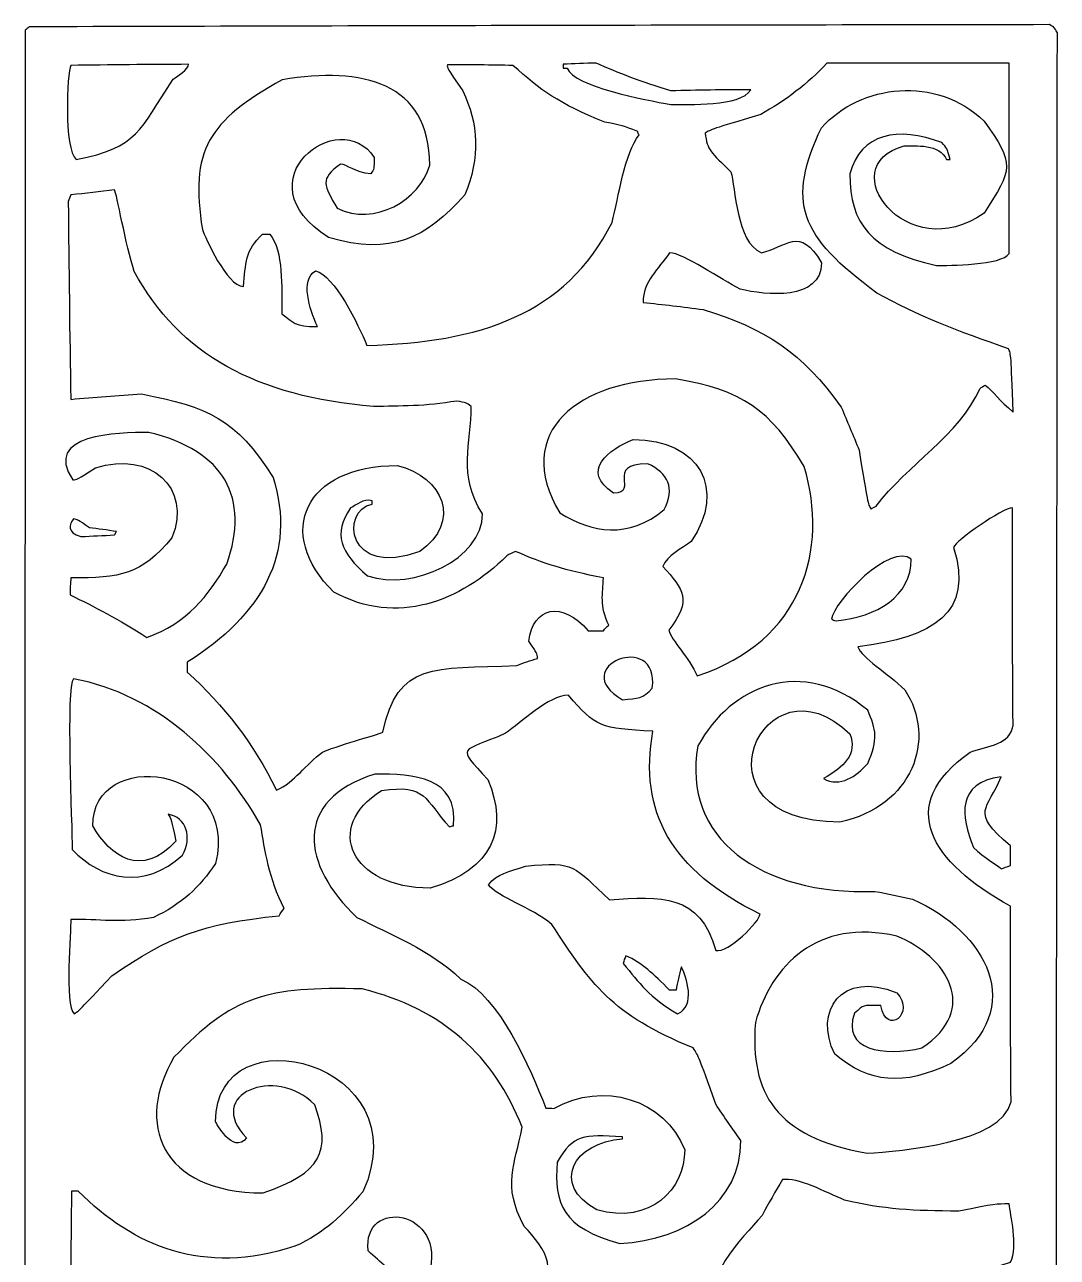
# Model space of a CAD drawing. Header units: centimetres. Extents: x 9.1 to 16.2, y -9 to 9.
# Drawn here: x 9.14 to 16.17, y 0.61 to 9 of the extents above; entities that cross this region are included whole.
import ezdxf

# ---------------------------------------------------------------- set-up
doc = ezdxf.new("R2010")
doc.units = ezdxf.units.CM
doc.header["$MEASUREMENT"] = 0
doc.layers.add('layer 1', color=7, linetype='Continuous')

msp = doc.modelspace()

# ---------------------------------------------------------------- linework, layer by layer
at = {"layer": 'layer 1', "color": 250, "lineweight": 30}
for points, knots in [([(13.34675, -9.00021), (11.95674, -8.9927), (10.56673, -8.9852), (9.17672, -8.98145), (9.17672, -8.98145), (9.16322, -8.97394), (9.14973, -8.96644), (9.14073, -8.96269), (9.14073, -8.96269), (9.14073, -2.98613), (9.14073, 2.99044), (9.14523, 8.96325), (9.14523, 8.96325), (9.15423, 8.97075), (9.16322, 8.97826), (9.17222, 8.98576), (9.17222, 8.98576), (11.48441, 8.99326), (13.80109, 8.99702), (16.11778, 9.00077), (16.11778, 9.00077), (16.14927, 8.98576), (16.14927, 8.98576), (16.17176, 8.94449), (16.17176, 8.94449), (16.16726, 2.97543), (16.16276, -2.99363), (16.16276, -8.96644), (16.16276, -8.96644), (16.15377, -8.97394), (16.14477, -8.98145), (16.13577, -8.98895), (16.13577, -8.98895), (15.2046, -8.9927), (14.27343, -8.99645), (13.34675, -9.00021)], [0, 0, 0, 0, 0.1, 0.1, 0.1, 0.1, 0.2, 0.2, 0.2, 0.2, 0.3, 0.3, 0.3, 0.3, 0.4, 0.4, 0.4, 0.4, 0.5, 0.5, 0.5, 0.5, 0.6, 0.6, 0.6, 0.6, 0.7, 0.7, 0.7, 0.7, 0.8, 0.8, 0.8, 0.8, 1, 1, 1, 1]), ([(9.49161, 8.08158), (9.40614, 8.15287), (9.42863, 8.67812), (9.45562, 8.72314), (9.45562, 8.72314), (9.72103, 8.72689), (9.98643, 8.73064), (10.25634, 8.73064), (10.25634, 8.73064), (10.25634, 8.69687), (10.17987, 8.65185), (10.15288, 8.62934), (10.15288, 8.62934), (9.91896, 8.28043), (9.91896, 8.16787), (9.49161, 8.08158)], [0, 0, 0, 0, 0.2, 0.2, 0.2, 0.2, 0.4, 0.4, 0.4, 0.4, 0.6, 0.6, 0.6, 0.6, 1, 1, 1, 1]), ([(13.54019, 8.45676), (13.36475, 8.49053), (12.88342, 8.57682), (12.83393, 8.70438), (12.83393, 8.70438), (12.82494, 8.70438), (12.81594, 8.70438), (12.80694, 8.70438), (12.80694, 8.70438), (12.80694, 8.71563), (12.80694, 8.72314), (12.80694, 8.73064), (12.80694, 8.73064), (12.87892, 8.73439), (12.95539, 8.73814), (13.03186, 8.73814), (13.03186, 8.73814), (13.18031, 8.67436), (13.34226, 8.60683), (13.54019, 8.55056), (13.54019, 8.55056), (13.72012, 8.55431), (13.90006, 8.55806), (14.08449, 8.55806), (14.08449, 8.55806), (14.01252, 8.438), (13.65715, 8.46051), (13.54019, 8.45676)], [0, 0, 0, 0, 0.125, 0.125, 0.125, 0.125, 0.25, 0.25, 0.25, 0.25, 0.375, 0.375, 0.375, 0.375, 0.5, 0.5, 0.5, 0.5, 0.625, 0.625, 0.625, 0.625, 0.75, 0.75, 0.75, 0.75, 1, 1, 1, 1]), ([(14.90321, 5.70296), (14.88072, 5.74048), (14.88072, 5.74048), (14.82224, 6.1044), (14.82224, 6.1044), (14.78175, 6.20195), (14.74126, 6.2995), (14.70078, 6.39704), (14.70078, 6.39704), (14.43537, 6.76471), (14.17896, 6.9373), (13.76061, 7.0611), (13.76061, 7.0611), (13.62116, 7.07986), (13.48621, 7.09487), (13.35125, 7.10988), (13.35125, 7.10988), (13.35125, 7.25244), (13.45472, 7.33498), (13.53119, 7.44754), (13.53119, 7.44754), (13.62566, 7.44754), (13.88207, 7.2637), (14.01252, 7.19992), (14.01252, 7.19992), (14.18346, 7.15865), (14.56583, 7.11738), (14.56583, 7.38), (14.56583, 7.38), (14.41738, 7.63888), (14.32291, 7.4813), (14.15647, 7.44754), (14.15647, 7.44754), (13.98553, 7.51882), (13.98103, 7.894), (13.94954, 7.99905), (13.94954, 7.99905), (13.81459, 8.13036), (13.7876, 8.14536), (13.7741, 8.26167), (13.7741, 8.26167), (13.81459, 8.28793), (13.81459, 8.28793), (14.15197, 8.38923), (14.15197, 8.38923), (14.31391, 8.47927), (14.48036, 8.60308), (14.60181, 8.73814), (14.60181, 8.73814), (15.01567, 8.73814), (15.42952, 8.73814), (15.84338, 8.73814), (15.84338, 8.73814), (15.84338, 8.30669), (15.84338, 7.87524), (15.84338, 7.44378), (15.84338, 7.44378), (15.79389, 7.36125), (15.42952, 7.36125), (15.34855, 7.36125), (15.34855, 7.36125), (14.89871, 7.45879), (14.75926, 7.65013), (14.75926, 7.98404), (14.75926, 7.98404), (14.83123, 8.26167), (15.08764, 8.31044), (15.38454, 8.19789), (15.38454, 8.19789), (15.42053, 8.16037), (15.42053, 8.16037), (15.44302, 8.08158), (15.44302, 8.08158), (15.43402, 8.08158), (15.42502, 8.08158), (15.41603, 8.08158), (15.41603, 8.08158), (15.37554, 8.19039), (15.2001, 8.17538), (15.12813, 8.17538), (15.12813, 8.17538), (14.6288, 8.03656), (15.15062, 7.34624), (15.67244, 7.71766), (15.67244, 7.71766), (15.87037, 8.0178), (15.88386, 8.05157), (15.67244, 8.34421), (15.67244, 8.34421), (15.34855, 8.65936), (14.83123, 8.59558), (14.56583, 8.29919), (14.56583, 8.29919), (14.32741, 7.79645), (14.41288, 7.56009), (14.94369, 7.17366), (14.94369, 7.17366), (15.2181, 7.01983), (15.497, 6.91103), (15.83888, 6.79473), (15.83888, 6.79473), (15.85687, 6.75721), (15.85687, 6.75721), (15.87037, 6.36328), (15.87037, 6.36328), (15.7804, 6.43831), (15.73541, 6.50209), (15.68143, 6.54711), (15.68143, 6.54711), (15.66794, 6.53961), (15.65444, 6.5321), (15.64545, 6.5246), (15.64545, 6.5246), (15.506, 6.2057), (15.14612, 6.00311), (14.93919, 5.72172), (14.93919, 5.72172), (14.9257, 5.71797), (14.9122, 5.71047), (14.90321, 5.70296)], [0, 0, 0, 0, 0.0322581, 0.0322581, 0.0322581, 0.0322581, 0.0645161, 0.0645161, 0.0645161, 0.0645161, 0.0967742, 0.0967742, 0.0967742, 0.0967742, 0.1290323, 0.1290323, 0.1290323, 0.1290323, 0.1612903, 0.1612903, 0.1612903, 0.1612903, 0.1935484, 0.1935484, 0.1935484, 0.1935484, 0.2258065, 0.2258065, 0.2258065, 0.2258065, 0.2580645, 0.2580645, 0.2580645, 0.2580645, 0.2903226, 0.2903226, 0.2903226, 0.2903226, 0.3225806, 0.3225806, 0.3225806, 0.3225806, 0.3548387, 0.3548387, 0.3548387, 0.3548387, 0.3870968, 0.3870968, 0.3870968, 0.3870968, 0.4193548, 0.4193548, 0.4193548, 0.4193548, 0.4516129, 0.4516129, 0.4516129, 0.4516129, 0.483871, 0.483871, 0.483871, 0.483871, 0.516129, 0.516129, 0.516129, 0.516129, 0.5483871, 0.5483871, 0.5483871, 0.5483871, 0.5806452, 0.5806452, 0.5806452, 0.5806452, 0.6129032, 0.6129032, 0.6129032, 0.6129032, 0.6451613, 0.6451613, 0.6451613, 0.6451613, 0.6774194, 0.6774194, 0.6774194, 0.6774194, 0.7096774, 0.7096774, 0.7096774, 0.7096774, 0.7419355, 0.7419355, 0.7419355, 0.7419355, 0.7741935, 0.7741935, 0.7741935, 0.7741935, 0.8064516, 0.8064516, 0.8064516, 0.8064516, 0.8387097, 0.8387097, 0.8387097, 0.8387097, 0.8709677, 0.8709677, 0.8709677, 0.8709677, 0.9032258, 0.9032258, 0.9032258, 0.9032258, 0.9354839, 0.9354839, 0.9354839, 0.9354839, 1, 1, 1, 1]), ([(11.47091, 6.81724), (11.41243, 6.95605), (11.25049, 7.29747), (11.12004, 7.32373), (11.12004, 7.32373), (11.01657, 7.25995), (11.07955, 7.06861), (11.13353, 6.9448), (11.13353, 6.9448), (10.97609, 6.9448), (10.97159, 6.97481), (10.89062, 7.03109), (10.89062, 7.03109), (10.89062, 7.20742), (10.90411, 7.46254), (10.80965, 7.5751), (10.80965, 7.5751), (10.79165, 7.5751), (10.77366, 7.5751), (10.76016, 7.5751), (10.76016, 7.5751), (10.63871, 7.46254), (10.6477, 7.37625), (10.62971, 7.21868), (10.62971, 7.21868), (10.51725, 7.21868), (10.3688, 7.55634), (10.35081, 7.60511), (10.35081, 7.60511), (10.26534, 8.14161), (10.38679, 8.34421), (10.89512, 8.62559), (10.89512, 8.62559), (11.43942, 8.71563), (11.89826, 8.61058), (11.89826, 8.04407), (11.89826, 8.04407), (11.83529, 7.80771), (11.5204, 7.62387), (11.26848, 7.75143), (11.26848, 7.75143), (11.17852, 7.90525), (11.14703, 7.95027), (11.29098, 8.05157), (11.29098, 8.05157), (11.34046, 8.04782), (11.38544, 7.99529), (11.4979, 7.98404), (11.4979, 7.98404), (11.5204, 8.0178), (11.5204, 8.0178), (11.5204, 8.09659), (11.5204, 8.09659), (11.28648, 8.46051), (10.59822, 7.93527), (11.21, 7.55259), (11.21, 7.55259), (11.63735, 7.42503), (11.87127, 7.54508), (12.13668, 7.84147), (12.13668, 7.84147), (12.24464, 8.09284), (12.23115, 8.3292), (12.12318, 8.55056), (12.12318, 8.55056), (12.01522, 8.70813), (12.01522, 8.70813), (12.01972, 8.72689), (12.01972, 8.72689), (12.16817, 8.72689), (12.31662, 8.72689), (12.46506, 8.72314), (12.46506, 8.72314), (12.654, 8.55431), (12.77545, 8.46426), (13.09034, 8.3367), (13.09034, 8.3367), (13.2118, 8.31419), (13.2118, 8.31419), (13.31527, 8.27292), (13.31527, 8.27292), (13.31527, 8.26542), (13.31976, 8.25792), (13.32426, 8.25041), (13.32426, 8.25041), (13.2253, 8.12661), (13.18481, 7.83022), (13.13983, 7.65388), (13.13983, 7.65388), (12.82494, 7.02359), (12.23115, 6.836), (11.47091, 6.81724)], [0, 0, 0, 0, 0.0416667, 0.0416667, 0.0416667, 0.0416667, 0.0833333, 0.0833333, 0.0833333, 0.0833333, 0.125, 0.125, 0.125, 0.125, 0.1666667, 0.1666667, 0.1666667, 0.1666667, 0.2083333, 0.2083333, 0.2083333, 0.2083333, 0.25, 0.25, 0.25, 0.25, 0.2916667, 0.2916667, 0.2916667, 0.2916667, 0.3333333, 0.3333333, 0.3333333, 0.3333333, 0.375, 0.375, 0.375, 0.375, 0.4166667, 0.4166667, 0.4166667, 0.4166667, 0.4583333, 0.4583333, 0.4583333, 0.4583333, 0.5, 0.5, 0.5, 0.5, 0.5416667, 0.5416667, 0.5416667, 0.5416667, 0.5833333, 0.5833333, 0.5833333, 0.5833333, 0.625, 0.625, 0.625, 0.625, 0.6666667, 0.6666667, 0.6666667, 0.6666667, 0.7083333, 0.7083333, 0.7083333, 0.7083333, 0.75, 0.75, 0.75, 0.75, 0.7916667, 0.7916667, 0.7916667, 0.7916667, 0.8333333, 0.8333333, 0.8333333, 0.8333333, 0.875, 0.875, 0.875, 0.875, 0.9166667, 0.9166667, 0.9166667, 0.9166667, 1, 1, 1, 1]), ([(10.85463, 3.78956), (10.69719, 4.11222), (10.49925, 4.36358), (10.24734, 4.59244), (10.24734, 4.59244), (10.24734, 4.61495), (10.24734, 4.63746), (10.24734, 4.65997), (10.24734, 4.65997), (10.76016, 4.98263), (10.99408, 5.40282), (10.83214, 5.91682), (10.83214, 5.91682), (10.57573, 6.32576), (10.39129, 6.39329), (9.93695, 6.48708), (9.93695, 6.48708), (9.77501, 6.47583), (9.61307, 6.46457), (9.45562, 6.44957), (9.45562, 6.44957), (9.44662, 6.89978), (9.44213, 7.34999), (9.43763, 7.79645), (9.43763, 7.79645), (9.44213, 7.81146), (9.44662, 7.82646), (9.45562, 7.84147), (9.45562, 7.84147), (9.55459, 7.85273), (9.65355, 7.86398), (9.75252, 7.87524), (9.75252, 7.87524), (9.76601, 7.86023), (9.82899, 7.49631), (9.88747, 7.31998), (9.88747, 7.31998), (10.19336, 6.75346), (10.71968, 6.46832), (11.5159, 6.40079), (11.5159, 6.40079), (11.69583, 6.40454), (11.87127, 6.40079), (12.0827, 6.43831), (12.0827, 6.43831), (12.14568, 6.42706), (12.14568, 6.42706), (12.18166, 6.40079), (12.18166, 6.40079), (12.18166, 6.15318), (12.0872, 5.93557), (12.25814, 5.6692), (12.25814, 5.6692), (12.25814, 5.36531), (11.7858, 5.1402), (11.47541, 5.249), (11.47541, 5.249), (11.28648, 5.40658), (11.24149, 5.53414), (11.35845, 5.71047), (11.35845, 5.71047), (11.40344, 5.72923), (11.44392, 5.77425), (11.5069, 5.75924), (11.5069, 5.75924), (11.5069, 5.75174), (11.5069, 5.74423), (11.5069, 5.73673), (11.5069, 5.73673), (11.28648, 5.69171), (11.33596, 5.22649), (11.83079, 5.41408), (11.83079, 5.41408), (12.11869, 5.61292), (11.99273, 5.92432), (11.67784, 5.99935), (11.67784, 5.99935), (11.04806, 5.99935), (10.83664, 5.54164), (11.24599, 5.13645), (11.24599, 5.13645), (11.67784, 4.90384), (12.10519, 5.07267), (12.42458, 5.38406), (12.42458, 5.38406), (12.44257, 5.39532), (12.46057, 5.40658), (12.48306, 5.41408), (12.48306, 5.41408), (12.67199, 5.33154), (12.81594, 5.28652), (13.08135, 5.23399), (13.08135, 5.23399), (13.07685, 5.12519), (13.05436, 5.04641), (13.11733, 4.91134), (13.11733, 4.91134), (13.10384, 4.90009), (13.09034, 4.88883), (13.08135, 4.87382), (13.08135, 4.87382), (13.04536, 4.87382), (13.00937, 4.87382), (12.97788, 4.87382), (12.97788, 4.87382), (12.80245, 5.08017), (12.60002, 5.0389), (12.57303, 4.80254), (12.57303, 4.80254), (12.63151, 4.72), (12.63151, 4.72), (12.63151, 4.68624), (12.63151, 4.68624), (12.58202, 4.67123), (12.53704, 4.65622), (12.49205, 4.63746), (12.49205, 4.63746), (11.92076, 4.61495), (11.68234, 4.66373), (11.57888, 4.1835), (11.57888, 4.1835), (11.52939, 4.16099), (11.32696, 4.11222), (11.16952, 4.04844), (11.16952, 4.04844), (11.05256, 3.9659), (10.98059, 3.84209), (10.85463, 3.78956)], [0, 0, 0, 0, 0.030303, 0.030303, 0.030303, 0.030303, 0.0606061, 0.0606061, 0.0606061, 0.0606061, 0.0909091, 0.0909091, 0.0909091, 0.0909091, 0.1212121, 0.1212121, 0.1212121, 0.1212121, 0.1515152, 0.1515152, 0.1515152, 0.1515152, 0.1818182, 0.1818182, 0.1818182, 0.1818182, 0.2121212, 0.2121212, 0.2121212, 0.2121212, 0.2424242, 0.2424242, 0.2424242, 0.2424242, 0.2727273, 0.2727273, 0.2727273, 0.2727273, 0.3030303, 0.3030303, 0.3030303, 0.3030303, 0.3333333, 0.3333333, 0.3333333, 0.3333333, 0.3636364, 0.3636364, 0.3636364, 0.3636364, 0.3939394, 0.3939394, 0.3939394, 0.3939394, 0.4242424, 0.4242424, 0.4242424, 0.4242424, 0.4545455, 0.4545455, 0.4545455, 0.4545455, 0.4848485, 0.4848485, 0.4848485, 0.4848485, 0.5151515, 0.5151515, 0.5151515, 0.5151515, 0.5454545, 0.5454545, 0.5454545, 0.5454545, 0.5757576, 0.5757576, 0.5757576, 0.5757576, 0.6060606, 0.6060606, 0.6060606, 0.6060606, 0.6363636, 0.6363636, 0.6363636, 0.6363636, 0.6666667, 0.6666667, 0.6666667, 0.6666667, 0.6969697, 0.6969697, 0.6969697, 0.6969697, 0.7272727, 0.7272727, 0.7272727, 0.7272727, 0.7575758, 0.7575758, 0.7575758, 0.7575758, 0.7878788, 0.7878788, 0.7878788, 0.7878788, 0.8181818, 0.8181818, 0.8181818, 0.8181818, 0.8484848, 0.8484848, 0.8484848, 0.8484848, 0.8787879, 0.8787879, 0.8787879, 0.8787879, 0.9090909, 0.9090909, 0.9090909, 0.9090909, 0.9393939, 0.9393939, 0.9393939, 0.9393939, 1, 1, 1, 1]), ([(13.72012, 4.56618), (13.66614, 4.68999), (13.54468, 4.80629), (13.52669, 4.87758), (13.52669, 4.87758), (13.68863, 5.08767), (13.62566, 5.15146), (13.48621, 5.31278), (13.48621, 5.31278), (13.5132, 5.38406), (13.61666, 5.43659), (13.67964, 5.48161), (13.67964, 5.48161), (13.91805, 5.83803), (13.73812, 6.17569), (13.28378, 6.17569), (13.28378, 6.17569), (13.11284, 6.10816), (12.9239, 5.96184), (13.14882, 5.81177), (13.14882, 5.81177), (13.33326, 5.81177), (13.08135, 6.01061), (13.38274, 6.01061), (13.38274, 6.01061), (13.52219, 5.94683), (13.57168, 5.84553), (13.4952, 5.69921), (13.4952, 5.69921), (13.25229, 5.49662), (13.00038, 5.54164), (12.78445, 5.6767), (12.78445, 5.6767), (12.45607, 6.22446), (12.91041, 6.58838), (13.57168, 6.58838), (13.57168, 6.58838), (14.02602, 6.51335), (14.21495, 6.38203), (14.44887, 5.99185), (14.44887, 5.99185), (14.61531, 5.42909), (14.43987, 4.80629), (13.72012, 4.56618)], [0, 0, 0, 0, 0.0833333, 0.0833333, 0.0833333, 0.0833333, 0.1666667, 0.1666667, 0.1666667, 0.1666667, 0.25, 0.25, 0.25, 0.25, 0.3333333, 0.3333333, 0.3333333, 0.3333333, 0.4166667, 0.4166667, 0.4166667, 0.4166667, 0.5, 0.5, 0.5, 0.5, 0.5833333, 0.5833333, 0.5833333, 0.5833333, 0.6666667, 0.6666667, 0.6666667, 0.6666667, 0.75, 0.75, 0.75, 0.75, 0.8333333, 0.8333333, 0.8333333, 0.8333333, 1, 1, 1, 1]), ([(9.97294, 4.8288), (9.78401, 4.95261), (9.61307, 5.0389), (9.45112, 5.11769), (9.45112, 5.11769), (9.45112, 5.15896), (9.45112, 5.19648), (9.45562, 5.23399), (9.45562, 5.23399), (9.7885, 5.23399), (9.93695, 5.25275), (10.14388, 5.50787), (10.14388, 5.50787), (10.27883, 5.84928), (9.99993, 6.10065), (9.62206, 5.98435), (9.62206, 5.98435), (9.49611, 5.90181), (9.49611, 5.90181), (9.46912, 5.90181), (9.46912, 5.90181), (9.25769, 6.2132), (9.77501, 6.22446), (9.98643, 6.22446), (9.98643, 6.22446), (10.50375, 6.10065), (10.67469, 5.778), (10.51725, 5.32779), (10.51725, 5.32779), (10.39129, 5.11394), (10.24734, 4.92635), (9.97294, 4.8288)], [0, 0, 0, 0, 0.1111111, 0.1111111, 0.1111111, 0.1111111, 0.2222222, 0.2222222, 0.2222222, 0.2222222, 0.3333333, 0.3333333, 0.3333333, 0.3333333, 0.4444444, 0.4444444, 0.4444444, 0.4444444, 0.5555556, 0.5555556, 0.5555556, 0.5555556, 0.6666667, 0.6666667, 0.6666667, 0.6666667, 0.7777778, 0.7777778, 0.7777778, 0.7777778, 1, 1, 1, 1]), ([(14.87622, 1.31715), (14.25094, 1.4297), (14.08, 1.72609), (14.11598, 2.20632), (14.11598, 2.20632), (14.22395, 2.59275), (14.53434, 2.91915), (15.07865, 2.79535), (15.07865, 2.79535), (15.41603, 2.65653), (15.64994, 2.30011), (15.24959, 2.03374), (15.24959, 2.03374), (14.98868, 1.97371), (14.70078, 2.01873), (14.79075, 2.2701), (14.79075, 2.2701), (14.86272, 2.33013), (14.83573, 2.32262), (14.97068, 2.32262), (14.97068, 2.32262), (15.00667, 2.10877), (15.2091, 2.27385), (15.07865, 2.40891), (15.07865, 2.40891), (14.70078, 2.56649), (14.51184, 2.28135), (14.65579, 1.99247), (14.65579, 1.99247), (14.89421, 1.79362), (15.11913, 1.77111), (15.44752, 1.92869), (15.44752, 1.92869), (15.97833, 2.30762), (15.68593, 2.82536), (15.18661, 3.04671), (15.18661, 3.04671), (15.10114, 3.06547), (15.01567, 3.08423), (14.9302, 3.09924), (14.9302, 3.09924), (14.14747, 3.07298), (13.61216, 3.46316), (13.72462, 4.08971), (13.72462, 4.08971), (13.94954, 4.50615), (14.43987, 4.70124), (14.88072, 4.33357), (14.88072, 4.33357), (14.93919, 4.19851), (14.95269, 4.13848), (14.88072, 3.96965), (14.88072, 3.96965), (14.80424, 3.88336), (14.69178, 3.80457), (14.57932, 3.86835), (14.57932, 3.86835), (14.71877, 3.94339), (14.81324, 4.03718), (14.75926, 4.17224), (14.75926, 4.17224), (14.17446, 4.74251), (13.63465, 3.57196), (14.69178, 3.57196), (14.69178, 3.57196), (15.18661, 3.67701), (15.35305, 4.13848), (15.13263, 4.47239), (15.13263, 4.47239), (15.01567, 4.58494), (14.84023, 4.68999), (14.81324, 4.76502), (14.81324, 4.76502), (15.33056, 4.8288), (15.60496, 4.99763), (15.46551, 5.44034), (15.46551, 5.44034), (15.479, 5.48911), (15.79839, 5.71047), (15.86587, 5.71047), (15.86587, 5.71047), (15.86587, 5.21899), (15.86587, 4.72375), (15.87037, 4.22852), (15.87037, 4.22852), (15.84788, 4.10096), (15.70842, 4.08971), (15.57797, 4.04844), (15.57797, 4.04844), (15.06065, 3.68076), (15.31256, 3.29808), (15.85237, 2.99794), (15.85237, 2.99794), (15.85237, 2.55523), (15.85237, 2.11252), (15.85687, 1.66606), (15.85687, 1.66606), (15.7894, 1.38468), (15.10564, 1.33216), (14.87622, 1.31715)], [0, 0, 0, 0, 0.0384615, 0.0384615, 0.0384615, 0.0384615, 0.0769231, 0.0769231, 0.0769231, 0.0769231, 0.1153846, 0.1153846, 0.1153846, 0.1153846, 0.1538462, 0.1538462, 0.1538462, 0.1538462, 0.1923077, 0.1923077, 0.1923077, 0.1923077, 0.2307692, 0.2307692, 0.2307692, 0.2307692, 0.2692308, 0.2692308, 0.2692308, 0.2692308, 0.3076923, 0.3076923, 0.3076923, 0.3076923, 0.3461538, 0.3461538, 0.3461538, 0.3461538, 0.3846154, 0.3846154, 0.3846154, 0.3846154, 0.4230769, 0.4230769, 0.4230769, 0.4230769, 0.4615385, 0.4615385, 0.4615385, 0.4615385, 0.5, 0.5, 0.5, 0.5, 0.5384615, 0.5384615, 0.5384615, 0.5384615, 0.5769231, 0.5769231, 0.5769231, 0.5769231, 0.6153846, 0.6153846, 0.6153846, 0.6153846, 0.6538462, 0.6538462, 0.6538462, 0.6538462, 0.6923077, 0.6923077, 0.6923077, 0.6923077, 0.7307692, 0.7307692, 0.7307692, 0.7307692, 0.7692308, 0.7692308, 0.7692308, 0.7692308, 0.8076923, 0.8076923, 0.8076923, 0.8076923, 0.8461538, 0.8461538, 0.8461538, 0.8461538, 0.8846154, 0.8846154, 0.8846154, 0.8846154, 0.9230769, 0.9230769, 0.9230769, 0.9230769, 1, 1, 1, 1]), ([(9.5231, 5.51538), (9.42413, 5.54164), (9.44662, 5.60167), (9.47362, 5.63543), (9.47362, 5.63543), (9.50061, 5.63168), (9.50061, 5.63168), (9.58158, 5.5754), (9.58158, 5.5754), (9.64006, 5.5679), (9.70303, 5.5604), (9.76601, 5.54914), (9.76601, 5.54914), (9.76151, 5.54164), (9.75702, 5.53414), (9.75252, 5.52663), (9.75252, 5.52663), (9.67604, 5.52288), (9.59957, 5.51913), (9.5231, 5.51538)], [0, 0, 0, 0, 0.1666667, 0.1666667, 0.1666667, 0.1666667, 0.3333333, 0.3333333, 0.3333333, 0.3333333, 0.5, 0.5, 0.5, 0.5, 0.6666667, 0.6666667, 0.6666667, 0.6666667, 1, 1, 1, 1]), ([(14.66479, 4.94136), (14.6513, 4.94511), (14.6423, 4.94886), (14.6333, 4.95261), (14.6333, 4.95261), (14.6513, 5.07642), (15.03816, 5.47786), (15.17761, 5.36155), (15.17761, 5.36155), (15.17761, 5.11019), (14.94369, 4.96762), (14.66479, 4.94136)], [0, 0, 0, 0, 0.25, 0.25, 0.25, 0.25, 0.5, 0.5, 0.5, 0.5, 1, 1, 1, 1]), ([(13.2118, 4.40485), (12.82044, 4.62621), (13.46371, 4.88508), (13.41423, 4.48364), (13.41423, 4.48364), (13.35125, 4.41236), (13.31527, 4.41236), (13.2118, 4.40485)], [0, 0, 0, 0, 0.3333333, 0.3333333, 0.3333333, 0.3333333, 1, 1, 1, 1]), ([(9.47811, 2.26635), (9.41064, 2.32262), (9.45562, 2.84037), (9.45562, 2.9079), (9.45562, 2.9079), (9.64456, 2.9154), (9.793, 2.87788), (10.01792, 2.92291), (10.01792, 2.92291), (10.20686, 3.0092), (10.33281, 3.12925), (10.44078, 3.29058), (10.44078, 3.29058), (10.60272, 3.9659), (9.60407, 4.0822), (9.60407, 3.5457), (9.60407, 3.5457), (9.72553, 3.33935), (9.93245, 3.18553), (10.17087, 3.44065), (10.17087, 3.44065), (10.13938, 3.59072), (10.13938, 3.59072), (10.11689, 3.62449), (10.11689, 3.62449), (10.24284, 3.60573), (10.28333, 3.46316), (10.21585, 3.34686), (10.21585, 3.34686), (9.95495, 3.10674), (9.66255, 3.17803), (9.46462, 3.38437), (9.46462, 3.38437), (9.46462, 3.54195), (9.41963, 4.5024), (9.47362, 4.54742), (9.47362, 4.54742), (10.04491, 4.43862), (10.48576, 4.01842), (10.74667, 3.5532), (10.74667, 3.5532), (10.77816, 3.37687), (10.80065, 3.18928), (10.90861, 2.98293), (10.90861, 2.98293), (10.89512, 2.96793), (10.88162, 2.95292), (10.87262, 2.93416), (10.87262, 2.93416), (10.34631, 2.87788), (10.12589, 2.79535), (9.73452, 2.52522), (9.73452, 2.52522), (9.5096, 2.28511), (9.5096, 2.28511), (9.47811, 2.26635)], [0, 0, 0, 0, 0.0666667, 0.0666667, 0.0666667, 0.0666667, 0.1333333, 0.1333333, 0.1333333, 0.1333333, 0.2, 0.2, 0.2, 0.2, 0.2666667, 0.2666667, 0.2666667, 0.2666667, 0.3333333, 0.3333333, 0.3333333, 0.3333333, 0.4, 0.4, 0.4, 0.4, 0.4666667, 0.4666667, 0.4666667, 0.4666667, 0.5333333, 0.5333333, 0.5333333, 0.5333333, 0.6, 0.6, 0.6, 0.6, 0.6666667, 0.6666667, 0.6666667, 0.6666667, 0.7333333, 0.7333333, 0.7333333, 0.7333333, 0.8, 0.8, 0.8, 0.8, 0.8666667, 0.8666667, 0.8666667, 0.8666667, 1, 1, 1, 1]), ([(13.19381, 0.70186), (12.80245, 0.81066), (12.74397, 0.97199), (12.76646, 1.25712), (12.76646, 1.25712), (12.87892, 1.44846), (12.9419, 1.44096), (13.2118, 1.4297), (13.2118, 1.4297), (13.2118, 1.42595), (13.2118, 1.4222), (13.2118, 1.4147), (13.2118, 1.4147), (12.87892, 1.39219), (12.71698, 1.10705), (13.03636, 0.93072), (13.03636, 0.93072), (13.40074, 0.82942), (13.63465, 1.06953), (13.63465, 1.33966), (13.63465, 1.33966), (13.4997, 1.68482), (13.07685, 1.81238), (12.74397, 1.62104), (12.74397, 1.62104), (12.72597, 1.62479), (12.70798, 1.62479), (12.68998, 1.62479), (12.68998, 1.62479), (12.58202, 1.89117), (12.3706, 2.39391), (12.10969, 2.50271), (12.10969, 2.50271), (11.89826, 2.7053), (11.63286, 2.80285), (11.40344, 2.92291), (11.40344, 2.92291), (11.02557, 3.27557), (10.96259, 3.72203), (11.52489, 3.89837), (11.52489, 3.89837), (11.7858, 3.89837), (12.09619, 3.87961), (12.06021, 3.5457), (12.06021, 3.5457), (12.05121, 3.5457), (12.04221, 3.54195), (12.03322, 3.5382), (12.03322, 3.5382), (11.86228, 3.72203), (11.88027, 3.83459), (11.56988, 3.78581), (11.56988, 3.78581), (11.17402, 3.5382), (11.35845, 3.12175), (11.90276, 3.12175), (11.90276, 3.12175), (12.33011, 3.24931), (12.43807, 3.52319), (12.29412, 3.86085), (12.29412, 3.86085), (12.0737, 4.10096), (12.10969, 4.04093), (12.41558, 4.176), (12.41558, 4.176), (12.51905, 4.24728), (12.70798, 4.43487), (12.84293, 4.43487), (12.84293, 4.43487), (13.02737, 4.22102), (13.06335, 4.20601), (13.41873, 4.191), (13.41873, 4.191), (13.31976, 3.64325), (13.54019, 3.24181), (14.14747, 2.94542), (14.14747, 2.94542), (14.14747, 2.89664), (13.93155, 2.67529), (13.84608, 2.6978), (13.84608, 2.6978), (13.73812, 3.08423), (13.47271, 3.06922), (13.12183, 3.04296), (13.12183, 3.04296), (12.87442, 3.27182), (12.89691, 3.30559), (12.55053, 3.27182), (12.55053, 3.27182), (12.43807, 3.23055), (12.3571, 3.22305), (12.29862, 3.14426), (12.29862, 3.14426), (12.3661, 3.05797), (12.58652, 2.99419), (12.73047, 2.87413), (12.73047, 2.87413), (12.99138, 2.47645), (13.13533, 2.25884), (13.69313, 2.03374), (13.69313, 2.03374), (13.72912, 1.97746), (13.72912, 1.97746), (13.84608, 1.65106), (13.84608, 1.65106), (13.90006, 1.56852), (13.95854, 1.48598), (14.01702, 1.40344), (14.01702, 1.40344), (14.01702, 0.98324), (13.64815, 0.72812), (13.19381, 0.70186)], [0, 0, 0, 0, 0.0344828, 0.0344828, 0.0344828, 0.0344828, 0.0689655, 0.0689655, 0.0689655, 0.0689655, 0.1034483, 0.1034483, 0.1034483, 0.1034483, 0.137931, 0.137931, 0.137931, 0.137931, 0.1724138, 0.1724138, 0.1724138, 0.1724138, 0.2068966, 0.2068966, 0.2068966, 0.2068966, 0.2413793, 0.2413793, 0.2413793, 0.2413793, 0.2758621, 0.2758621, 0.2758621, 0.2758621, 0.3103448, 0.3103448, 0.3103448, 0.3103448, 0.3448276, 0.3448276, 0.3448276, 0.3448276, 0.3793103, 0.3793103, 0.3793103, 0.3793103, 0.4137931, 0.4137931, 0.4137931, 0.4137931, 0.4482759, 0.4482759, 0.4482759, 0.4482759, 0.4827586, 0.4827586, 0.4827586, 0.4827586, 0.5172414, 0.5172414, 0.5172414, 0.5172414, 0.5517241, 0.5517241, 0.5517241, 0.5517241, 0.5862069, 0.5862069, 0.5862069, 0.5862069, 0.6206897, 0.6206897, 0.6206897, 0.6206897, 0.6551724, 0.6551724, 0.6551724, 0.6551724, 0.6896552, 0.6896552, 0.6896552, 0.6896552, 0.7241379, 0.7241379, 0.7241379, 0.7241379, 0.7586207, 0.7586207, 0.7586207, 0.7586207, 0.7931034, 0.7931034, 0.7931034, 0.7931034, 0.8275862, 0.8275862, 0.8275862, 0.8275862, 0.862069, 0.862069, 0.862069, 0.862069, 0.8965517, 0.8965517, 0.8965517, 0.8965517, 0.9310345, 0.9310345, 0.9310345, 0.9310345, 1, 1, 1, 1]), ([(15.7894, 3.25306), (15.7759, 3.27182), (15.67244, 3.3281), (15.60046, 3.39938), (15.60046, 3.39938), (15.51499, 3.61323), (15.4835, 3.83834), (15.7894, 3.87961), (15.7894, 3.87961), (15.69943, 3.6545), (15.56897, 3.647), (15.85237, 3.41064), (15.85237, 3.41064), (15.85237, 3.36561), (15.85237, 3.32059), (15.85237, 3.27557), (15.85237, 3.27557), (15.82988, 3.26807), (15.80739, 3.26056), (15.7894, 3.25306)], [0, 0, 0, 0, 0.1666667, 0.1666667, 0.1666667, 0.1666667, 0.3333333, 0.3333333, 0.3333333, 0.3333333, 0.5, 0.5, 0.5, 0.5, 0.6666667, 0.6666667, 0.6666667, 0.6666667, 1, 1, 1, 1]), ([(13.58517, 2.26635), (13.39624, 2.3789), (13.32426, 2.47645), (13.2163, 2.60776), (13.2163, 2.60776), (13.2208, 2.62652), (13.2253, 2.64528), (13.23429, 2.66028), (13.23429, 2.66028), (13.34226, 2.61526), (13.42323, 2.53647), (13.53119, 2.42767), (13.53119, 2.42767), (13.54468, 2.42767), (13.55818, 2.42767), (13.57617, 2.42767), (13.57617, 2.42767), (13.58517, 2.4802), (13.59867, 2.53272), (13.61216, 2.58525), (13.61216, 2.58525), (13.64365, 2.52147), (13.71562, 2.31887), (13.58517, 2.26635)], [0, 0, 0, 0, 0.1428571, 0.1428571, 0.1428571, 0.1428571, 0.2857143, 0.2857143, 0.2857143, 0.2857143, 0.4285714, 0.4285714, 0.4285714, 0.4285714, 0.5714286, 0.5714286, 0.5714286, 0.5714286, 0.7142857, 0.7142857, 0.7142857, 0.7142857, 1, 1, 1, 1]), ([(10.16637, -0.43492), (9.81549, -0.3824), (9.60407, -0.22107), (9.60407, 0.0453), (9.60407, 0.0453), (9.70303, 0.24415), (9.72553, 0.28541), (10.00893, 0.28541), (10.00893, 0.28541), (10.03592, 0.2554), (10.06741, 0.2479), (10.0854, 0.22914), (10.0854, 0.22914), (10.00893, 0.21038), (9.93695, 0.21038), (9.86048, 0.21038), (9.86048, 0.21038), (9.55009, 0.08282), (9.84698, -0.34113), (10.23835, -0.20232), (10.23835, -0.20232), (10.69269, 0.09783), (10.30132, 0.49927), (9.86498, 0.49927), (9.86498, 0.49927), (9.70753, 0.458), (9.60407, 0.40172), (9.48711, 0.33419), (9.48711, 0.33419), (9.47362, 0.34169), (9.46462, 0.34544), (9.45562, 0.34919), (9.45562, 0.34919), (9.45562, 0.58556), (9.45562, 0.82192), (9.46012, 1.05828), (9.46012, 1.05828), (9.47362, 1.05828), (9.48711, 1.05828), (9.5051, 1.05828), (9.5051, 1.05828), (9.88297, 0.6831), (10.35081, 0.48051), (10.98059, 0.6831), (10.98059, 0.6831), (11.18751, 0.7769), (11.30897, 0.9007), (11.44392, 1.05453), (11.44392, 1.05453), (11.84428, 1.93994), (10.44078, 2.29261), (10.44078, 1.531), (10.44078, 1.531), (10.44078, 1.531), (10.55773, 1.30214), (10.6522, 1.4222), (10.6522, 1.4222), (10.3598, 1.71484), (10.84563, 1.92118), (11.11554, 1.64731), (11.11554, 1.64731), (11.2325, 1.32841), (11.16052, 1.18209), (10.76466, 1.04702), (10.76466, 1.04702), (10.06291, 1.04702), (9.89197, 1.52725), (10.15737, 1.96996), (10.15737, 1.96996), (10.55324, 2.3864), (10.78715, 2.45394), (11.43942, 2.43518), (11.43942, 2.43518), (11.98823, 2.30011), (12.33461, 1.98121), (12.52804, 1.49348), (12.52804, 1.49348), (12.47856, 1.23086), (12.38859, 1.10705), (12.54154, 0.81817), (12.54154, 0.81817), (12.68099, 0.67185), (12.84293, 0.46175), (12.48756, 0.38296), (12.48756, 0.38296), (12.44257, 0.36795), (12.40209, 0.34919), (12.3616, 0.33044), (12.3616, 0.33044), (12.18166, 0.38296), (12.05121, 0.42423), (11.91176, 0.45049), (11.91176, 0.45049), (11.90276, 0.4655), (11.89826, 0.48051), (11.89376, 0.49176), (11.89376, 0.49176), (12.01972, 0.93822), (11.43493, 1.01701), (11.47991, 0.65309), (11.47991, 0.65309), (11.5204, 0.60807), (11.56538, 0.58556), (11.60137, 0.53678), (11.60137, 0.53678), (11.43942, 0.40172), (11.26848, 0.39046), (11.07955, 0.34919), (11.07955, 0.34919), (10.74667, 0.22539), (10.74667, 0.12784), (10.73317, -0.15354), (10.73317, -0.15354), (10.58922, -0.25484), (10.32382, -0.38615), (10.16637, -0.43492)], [0, 0, 0, 0, 0.0333333, 0.0333333, 0.0333333, 0.0333333, 0.0666667, 0.0666667, 0.0666667, 0.0666667, 0.1, 0.1, 0.1, 0.1, 0.1333333, 0.1333333, 0.1333333, 0.1333333, 0.1666667, 0.1666667, 0.1666667, 0.1666667, 0.2, 0.2, 0.2, 0.2, 0.2333333, 0.2333333, 0.2333333, 0.2333333, 0.2666667, 0.2666667, 0.2666667, 0.2666667, 0.3, 0.3, 0.3, 0.3, 0.3333333, 0.3333333, 0.3333333, 0.3333333, 0.3666667, 0.3666667, 0.3666667, 0.3666667, 0.4, 0.4, 0.4, 0.4, 0.4333333, 0.4333333, 0.4333333, 0.4333333, 0.4666667, 0.4666667, 0.4666667, 0.4666667, 0.5, 0.5, 0.5, 0.5, 0.5333333, 0.5333333, 0.5333333, 0.5333333, 0.5666667, 0.5666667, 0.5666667, 0.5666667, 0.6, 0.6, 0.6, 0.6, 0.6333333, 0.6333333, 0.6333333, 0.6333333, 0.6666667, 0.6666667, 0.6666667, 0.6666667, 0.7, 0.7, 0.7, 0.7, 0.7333333, 0.7333333, 0.7333333, 0.7333333, 0.7666667, 0.7666667, 0.7666667, 0.7666667, 0.8, 0.8, 0.8, 0.8, 0.8333333, 0.8333333, 0.8333333, 0.8333333, 0.8666667, 0.8666667, 0.8666667, 0.8666667, 0.9, 0.9, 0.9, 0.9, 0.9333333, 0.9333333, 0.9333333, 0.9333333, 1, 1, 1, 1]), ([(15.26308, -1.52294), (14.94369, -1.45541), (14.46236, -1.32409), (14.32291, -1.10649), (14.32291, -1.10649), (14.20595, -1.10649), (13.95854, -0.61126), (13.94504, -0.54748), (13.94504, -0.54748), (14.21495, -0.61126), (14.66929, -0.79509), (14.86272, -0.50996), (14.86272, -0.50996), (14.86272, -0.31487), (14.76376, -0.29236), (14.59731, -0.29236), (14.59731, -0.29236), (14.39938, -0.45744), (14.38589, -0.37114), (14.28243, -0.23608), (14.28243, -0.23608), (14.15197, 0.0378), (14.13398, 0.11283), (13.86857, 0.22163), (13.86857, 0.22163), (13.72912, 0.458), (14.02152, 0.73187), (14.16097, 0.8932), (14.16097, 0.8932), (14.20595, 0.97574), (14.25094, 1.05828), (14.30042, 1.13707), (14.30042, 1.13707), (14.39938, 1.15582), (14.59731, 1.05077), (14.72327, 0.99825), (14.72327, 0.99825), (14.98418, 0.93447), (15.1956, 0.92321), (15.5015, 0.92321), (15.5015, 0.92321), (15.75341, 0.97199), (15.75341, 0.97199), (15.84338, 0.97199), (15.84338, 0.97199), (15.85237, 0.89695), (15.90635, 0.68685), (15.85237, 0.5743), (15.85237, 0.5743), (15.24959, 0.38671), (15.01567, 0.22914), (15.01567, -0.31862), (15.01567, -0.31862), (15.10114, -0.68254), (15.37104, -0.82886), (15.83888, -0.82886), (15.83888, -0.82886), (15.88836, -0.87013), (15.85687, -1.3391), (15.85237, -1.4404), (15.85237, -1.4404), (15.74441, -1.50043), (15.37554, -1.51168), (15.26308, -1.52294)], [0, 0, 0, 0, 0.0588235, 0.0588235, 0.0588235, 0.0588235, 0.1176471, 0.1176471, 0.1176471, 0.1176471, 0.1764706, 0.1764706, 0.1764706, 0.1764706, 0.2352941, 0.2352941, 0.2352941, 0.2352941, 0.2941176, 0.2941176, 0.2941176, 0.2941176, 0.3529412, 0.3529412, 0.3529412, 0.3529412, 0.4117647, 0.4117647, 0.4117647, 0.4117647, 0.4705882, 0.4705882, 0.4705882, 0.4705882, 0.5294118, 0.5294118, 0.5294118, 0.5294118, 0.5882353, 0.5882353, 0.5882353, 0.5882353, 0.6470588, 0.6470588, 0.6470588, 0.6470588, 0.7058824, 0.7058824, 0.7058824, 0.7058824, 0.7647059, 0.7647059, 0.7647059, 0.7647059, 0.8235294, 0.8235294, 0.8235294, 0.8235294, 0.8823529, 0.8823529, 0.8823529, 0.8823529, 1, 1, 1, 1])]:
    msp.add_open_spline(points, degree=3, knots=knots, dxfattribs=at)

doc.saveas('drawing.dxf')
